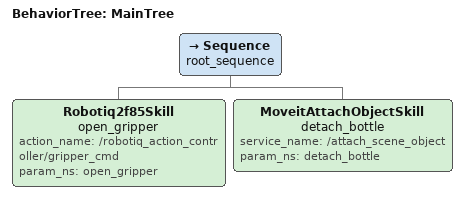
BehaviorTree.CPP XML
<root BTCPP_format="4" >
    <!-- If you want to include subtrees -->

    <!-- Main tree -->
     <BehaviorTree ID="MainTree"> <!--DO NOT CHANGE -->
        <Sequence name="root_sequence">

           <!-- If you use subtrees -->
            <Robotiq2f85Skill name="open_gripper" action_name= "/robotiq_action_controller/gripper_cmd" param_ns="open_gripper"/>
            <MoveitAttachObjectSkill name="detach_bottle" service_name= "/attach_scene_object" param_ns="detach_bottle"/>

        </Sequence>
     </BehaviorTree>
 </root>
